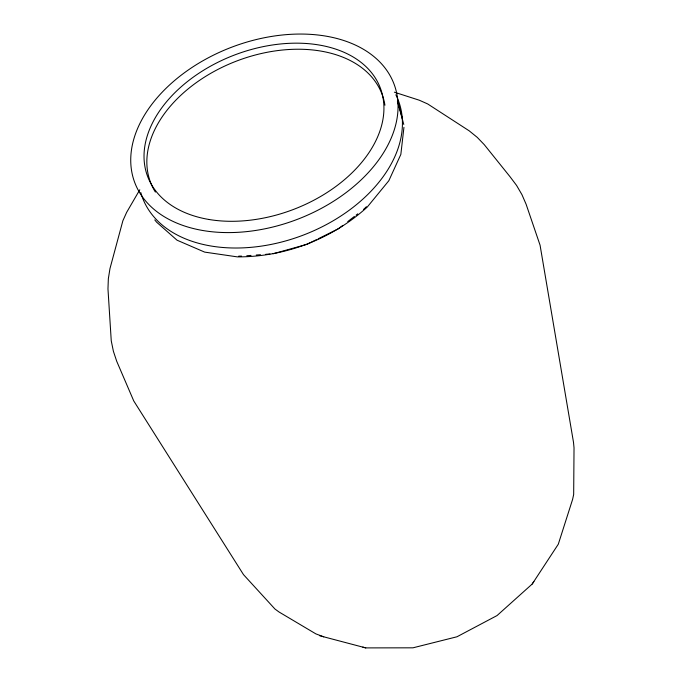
<?xml version="1.0" encoding="UTF-8"?>
<svg xmlns="http://www.w3.org/2000/svg" width="682" height="682" viewBox="0 0 682 682"><rect width="100%" height="100%" fill="white"/><g stroke="black" fill="none" stroke-linecap="round" stroke-linejoin="round"><path stroke-width="1.02" d="M403.94 127.355L400.846 154.405L388.842 180.713L367.223 207.098C331.921 239.118 285.008 257.08 237.345 256.875L204.651 252.11L177.022 240.183L156.587 222.144L154.771 219.894M139.784 189.767L126.639 212.375L122.879 220.738L109.981 268.546L108.344 278.725L107.969 288.861L111.251 340.812L113.391 351.256L116.699 361.23L133.757 400.956L243.5 574.636L274.948 609.017L279.049 612.01L315.885 633.885L323.728 636.817M319.679 635.743L365.765 647.9L412.96 647.823L456.966 636.775L497.059 615.556L532.19 584.048L558.302 544.202L572.607 499.394L573.673 494.424L574.031 447.852L573.494 442.277L540.067 245.179L526.12 204.276L521.943 194.643L516.581 185.436L510.034 176.732L484.254 144.644L477.229 137.346L469.233 130.859L427.665 103.937L419.302 100.22L394.392 92.198M532.19 584.048L533.87 581.49M364.376 209.084L366.379 206.663M342.756 225.444L338.596 228.658L318.17 238.794M347.752 221.582L354.41 216.433M356.081 215.145L357.743 213.858M363.574 209.357L365.237 208.07M307.028 244.327L316.312 239.714M273.073 253.772L306.03 244.608M241.564 256.125L238.7 256.151M246.816 255.733L251.019 255.418M256.27 255.025L260.473 254.71M265.724 254.318L269.927 254.011M362.833 647.116L365.765 647.9M397.401 101.124L403.787 124.456M397.87 101.618A138.685 92.13 -20.9 0 1 203.645 230.644A138.685 92.13 -20.9 0 1 191.651 67.706A138.685 92.13 -20.9 0 1 397.87 101.618L402.244 118.156M155.394 192.085A123.86 82.616 -20.9 0 1 237.293 60.783A123.86 82.616 -20.9 0 1 384.938 105.233M395.85 94.781A136.86 92.01 -20.9 0 1 303.481 235.034A136.86 92.01 -20.9 0 1 140.782 192.52M208.752 219.442A124.465 82.65 -20.9 0 0 383.813 104.32A124.465 82.65 -20.9 0 0 199.366 72.94A124.465 82.65 -20.9 0 0 208.752 219.442"/></g></svg>
